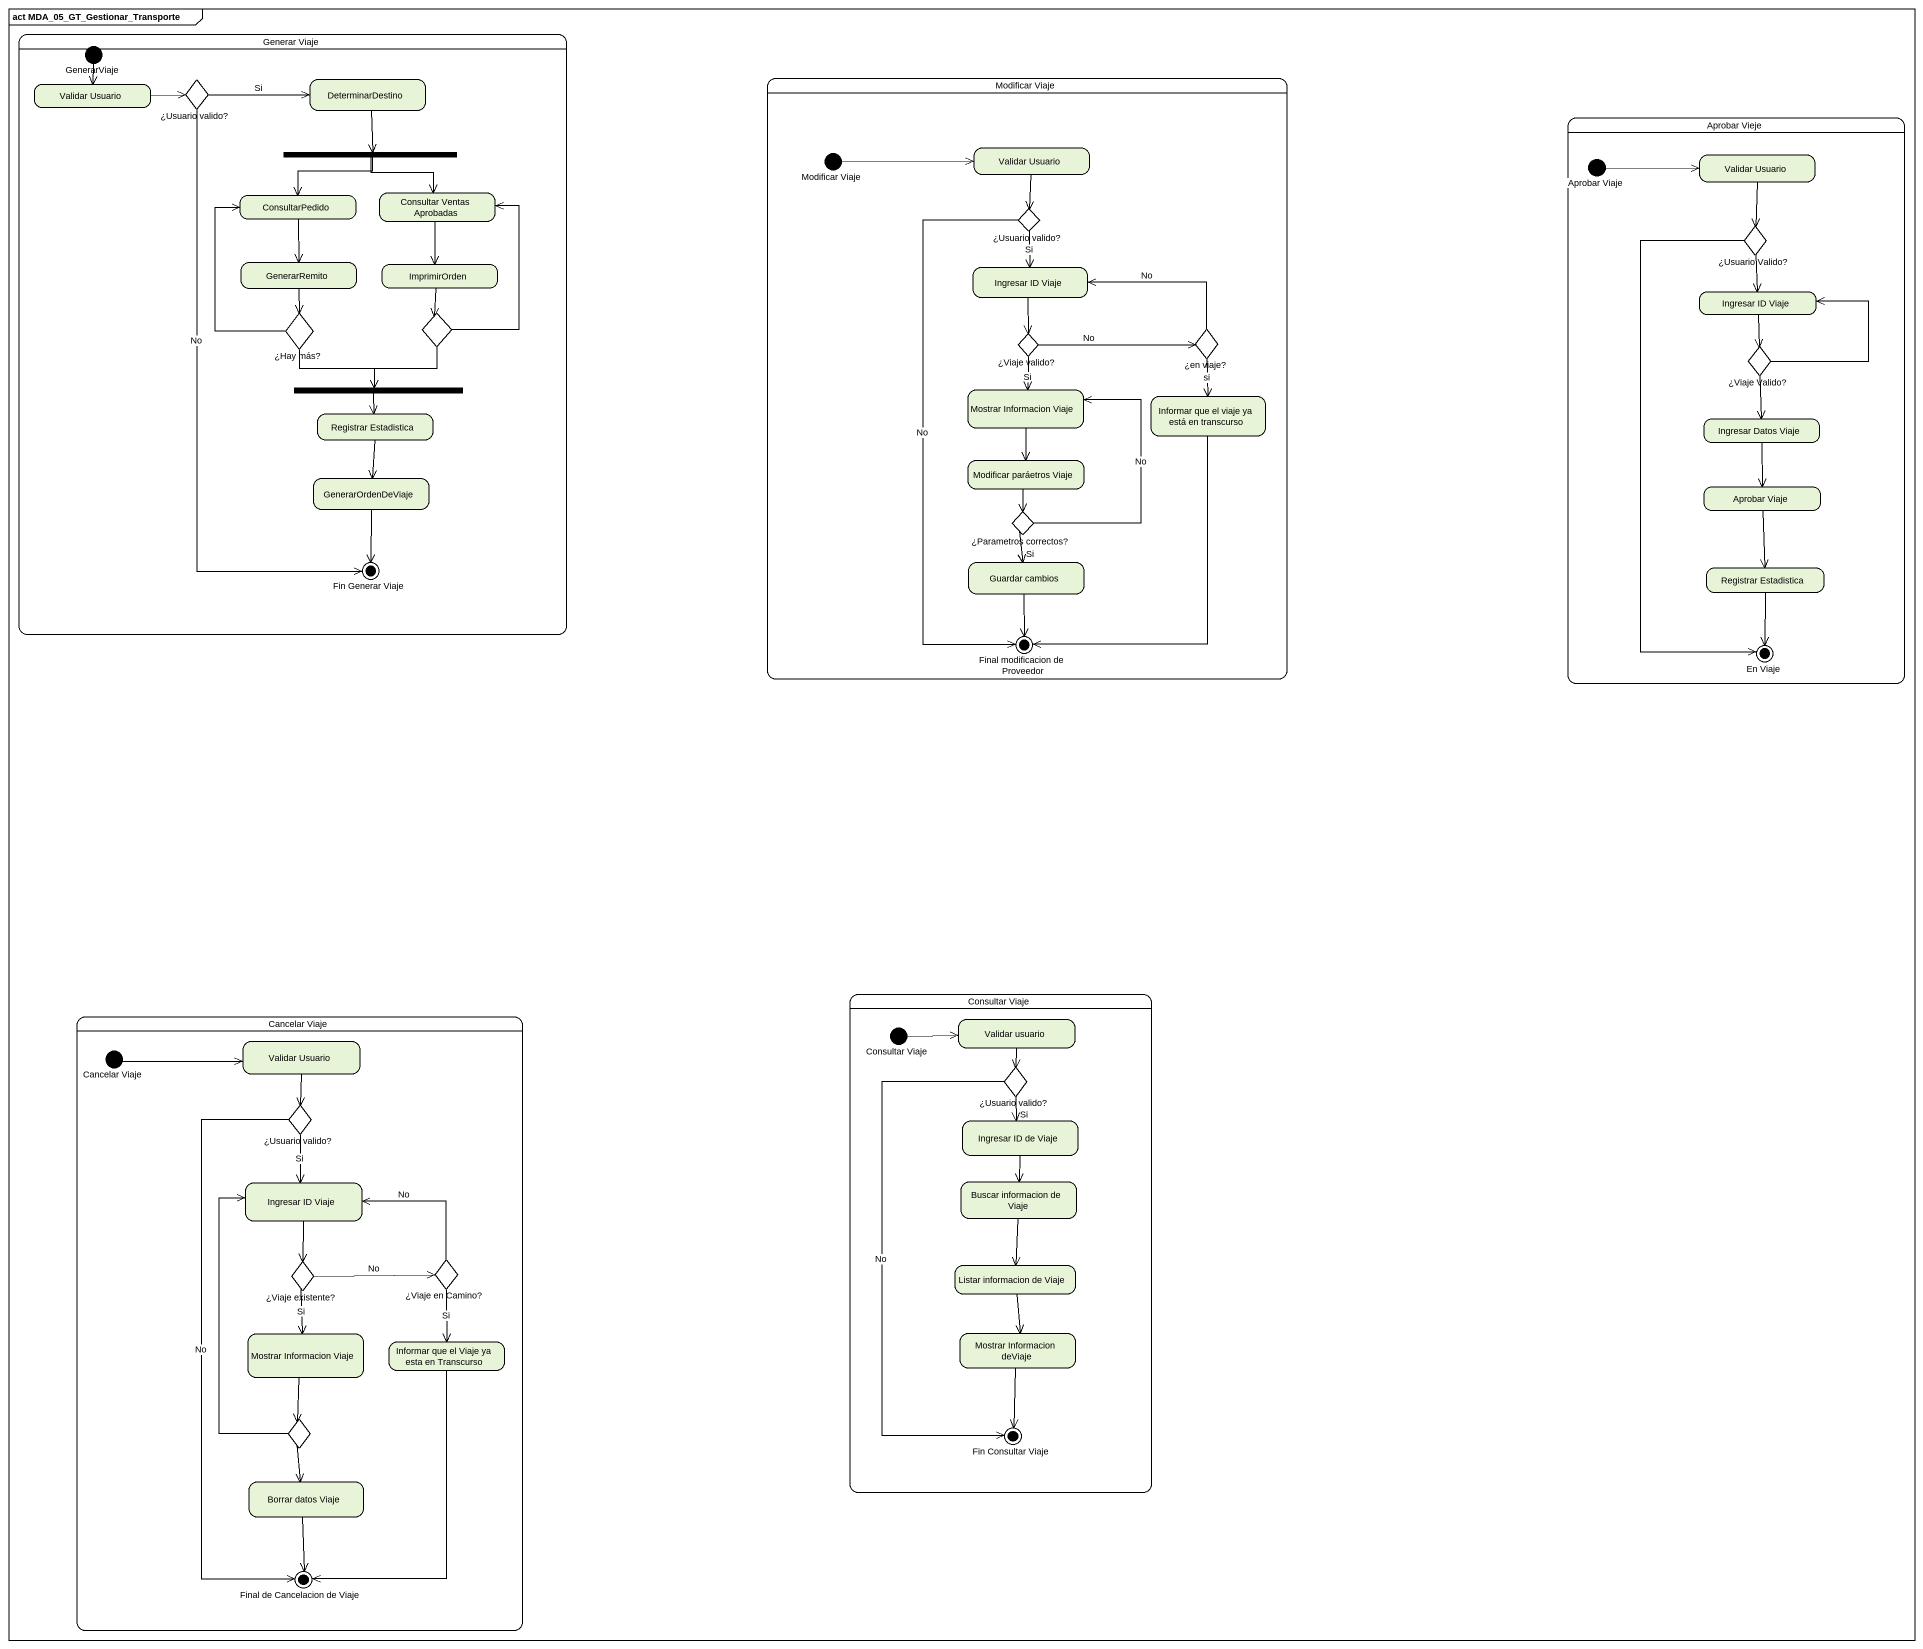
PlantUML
@startuml
mainframe act MDA_05_GT_Gestionar_Transporte
hide empty description
state "Generar Viaje" as Generar_Viaje {
  state GenerarViaje <<start>>
  state "Validar Usuario" as Validar_Usuario
  state "¿Usuario valido?" as Usuario_valido <<choice>>
  state DeterminarDestino
  state fork1 <<fork>>
  state ConsultarPedido
  state "Consultar Ventas Aprobadas" as Consultar_Ventas_Aprobadas
  state GenerarRemito
  state ImprimirOrden
  state "¿Hay más?" as Hay_más <<choice>>
  state choice1 <<choice>>
  state fork2 <<join>>
  state "Registrar Estadistica" as Registrar_Estadistica
  state GenerarOrdenDeViaje
  state "Fin Generar Viaje" as Fin_Generar_Viaje <<end>>
}
state "Modificar Viaje" as Modificar_Viaje {
  state "Modificar Viaje" as Modificar_Viaje_2 <<start>>
  state "Validar Usuario" as Validar_Usuario_2
  state "¿Usuario valido?" as Usuario_valido_2 <<choice>>
  state "Ingresar ID Viaje" as Ingresar_ID_Viaje
  state "¿Viaje valido?" as Viaje_valido <<choice>>
  state "¿en viaje?" as en_viaje <<choice>>
  state "Mostrar Informacion Viaje" as Mostrar_Informacion_Viaje
  state "Informar que el viaje ya está en transcurso" as Informar_que_el_viaje_ya
  state "Modificar paráetros Viaje" as Modificar_paráetros_Viaje
  state "¿Parametros correctos?" as Parametros_correctos <<choice>>
  state "Guardar cambios" as Guardar_cambios
  state "Final modificacion de Proveedor" as Final_modificacion_de <<end>>
}
state "Aprobar Vieje" as Aprobar_Vieje {
  state "Aprobar Viaje" as Aprobar_Viaje <<start>>
  state "Validar Usuario" as Validar_Usuario_3
  state "¿Usuario Valido?" as Usuario_Valido <<choice>>
  state "Ingresar ID Viaje" as Ingresar_ID_Viaje_2
  state "¿Viaje Valido?" as Viaje_Valido <<choice>>
  state "Ingresar Datos Viaje" as Ingresar_Datos_Viaje
  state "Aprobar Viaje" as Aprobar_Viaje_2
  state "Registrar Estadistica" as Registrar_Estadistica_2
  state "En Viaje" as En_Viaje <<end>>
}
state "Cancelar Viaje" as Cancelar_Viaje {
  state "Cancelar Viaje" as Cancelar_Viaje_2 <<start>>
  state "Validar Usuario" as Validar_Usuario_4
  state "¿Usuario valido?" as Usuario_valido_4 <<choice>>
  state "Ingresar ID Viaje" as Ingresar_ID_Viaje_3
  state "¿Viaje existente?" as Viaje_existente <<choice>>
  state "¿Viaje en Camino?" as Viaje_en_Camino <<choice>>
  state "Mostrar Informacion Viaje" as Mostrar_Informacion_Viaje_2
  state "Informar que el Viaje ya esta en Transcurso" as Informar_que_el_Viaje_ya
  state choice2 <<choice>>
  state "Borrar datos Viaje" as Borrar_datos_Viaje
  state "Final de Cancelacion de Viaje" as Final_de_Cancelacion_de <<end>>
}
state "Consultar Viaje" as Consultar_Viaje {
  state "Validar usuario" as Validar_usuario
  state "Consultar Viaje" as Consultar_Viaje_2 <<start>>
  state "¿Usuario valido?" as Usuario_valido_3 <<choice>>
  state "Ingresar ID de Viaje" as Ingresar_ID_de_Viaje
  state "Buscar informacion de Viaje" as Buscar_informacion_de_Viaje
  state "Listar informacion de Viaje" as Listar_informacion_de_Viaje
  state "Mostrar Informacion deViaje" as Mostrar_Informacion_deViaje
  state "Fin Consultar Viaje" as Fin_Consultar_Viaje <<end>>
}
GenerarViaje --> Validar_Usuario
Validar_Usuario -right-> Usuario_valido
Usuario_valido -right-> DeterminarDestino : Si
Usuario_valido --> Fin_Generar_Viaje : No
DeterminarDestino --> fork1
fork1 --> ConsultarPedido
fork1 --> Consultar_Ventas_Aprobadas
Modificar_Viaje_2 -right-> Validar_Usuario_2
Validar_Usuario_2 --> Usuario_valido_2
Aprobar_Viaje -right-> Validar_Usuario_3
Validar_Usuario_3 --> Usuario_Valido
ConsultarPedido --> GenerarRemito
Consultar_Ventas_Aprobadas --> ImprimirOrden
Usuario_valido_2 --> Ingresar_ID_Viaje : Si
Usuario_valido_2 --> Final_modificacion_de : No
Usuario_Valido --> Ingresar_ID_Viaje_2
Usuario_Valido --> En_Viaje
GenerarRemito --> Hay_más
ImprimirOrden --> choice1
Ingresar_ID_Viaje --> Viaje_valido
Hay_más -up-> ConsultarPedido
Hay_más --> fork2
choice1 -up-> Consultar_Ventas_Aprobadas
choice1 --> fork2
Ingresar_ID_Viaje_2 --> Viaje_Valido
Viaje_valido -right-> en_viaje : No
Viaje_valido --> Mostrar_Informacion_Viaje : Si
en_viaje -left-> Ingresar_ID_Viaje : No
en_viaje --> Informar_que_el_viaje_ya : si
Viaje_Valido -up-> Ingresar_ID_Viaje_2
Viaje_Valido --> Ingresar_Datos_Viaje
fork2 --> Registrar_Estadistica
Mostrar_Informacion_Viaje --> Modificar_paráetros_Viaje
Informar_que_el_viaje_ya --> Final_modificacion_de
Registrar_Estadistica --> GenerarOrdenDeViaje
Ingresar_Datos_Viaje --> Aprobar_Viaje_2
GenerarOrdenDeViaje --> Fin_Generar_Viaje
Modificar_paráetros_Viaje --> Parametros_correctos
Parametros_correctos -up-> Mostrar_Informacion_Viaje : No
Parametros_correctos --> Guardar_cambios : Si
Aprobar_Viaje_2 --> Registrar_Estadistica_2
Guardar_cambios --> Final_modificacion_de
Registrar_Estadistica_2 --> En_Viaje
Validar_usuario --> Usuario_valido_3
Cancelar_Viaje_2 -right-> Validar_Usuario_4
Validar_Usuario_4 --> Usuario_valido_4
Consultar_Viaje_2 -right-> Validar_usuario
Usuario_valido_3 --> Ingresar_ID_de_Viaje : Si
Usuario_valido_3 --> Fin_Consultar_Viaje : No
Usuario_valido_4 --> Ingresar_ID_Viaje_3 : Si
Usuario_valido_4 --> Final_de_Cancelacion_de : No
Ingresar_ID_de_Viaje --> Buscar_informacion_de_Viaje
Ingresar_ID_Viaje_3 --> Viaje_existente
Buscar_informacion_de_Viaje --> Listar_informacion_de_Viaje
Viaje_existente -right-> Viaje_en_Camino : No
Viaje_existente --> Mostrar_Informacion_Viaje_2 : Si
Viaje_en_Camino -left-> Ingresar_ID_Viaje_3 : No
Viaje_en_Camino --> Informar_que_el_Viaje_ya : Si
Listar_informacion_de_Viaje --> Mostrar_Informacion_deViaje
Mostrar_Informacion_Viaje_2 --> choice2
Mostrar_Informacion_deViaje --> Fin_Consultar_Viaje
Informar_que_el_Viaje_ya --> Final_de_Cancelacion_de
choice2 -up-> Ingresar_ID_Viaje_3
choice2 --> Borrar_datos_Viaje
Borrar_datos_Viaje --> Final_de_Cancelacion_de
@enduml
